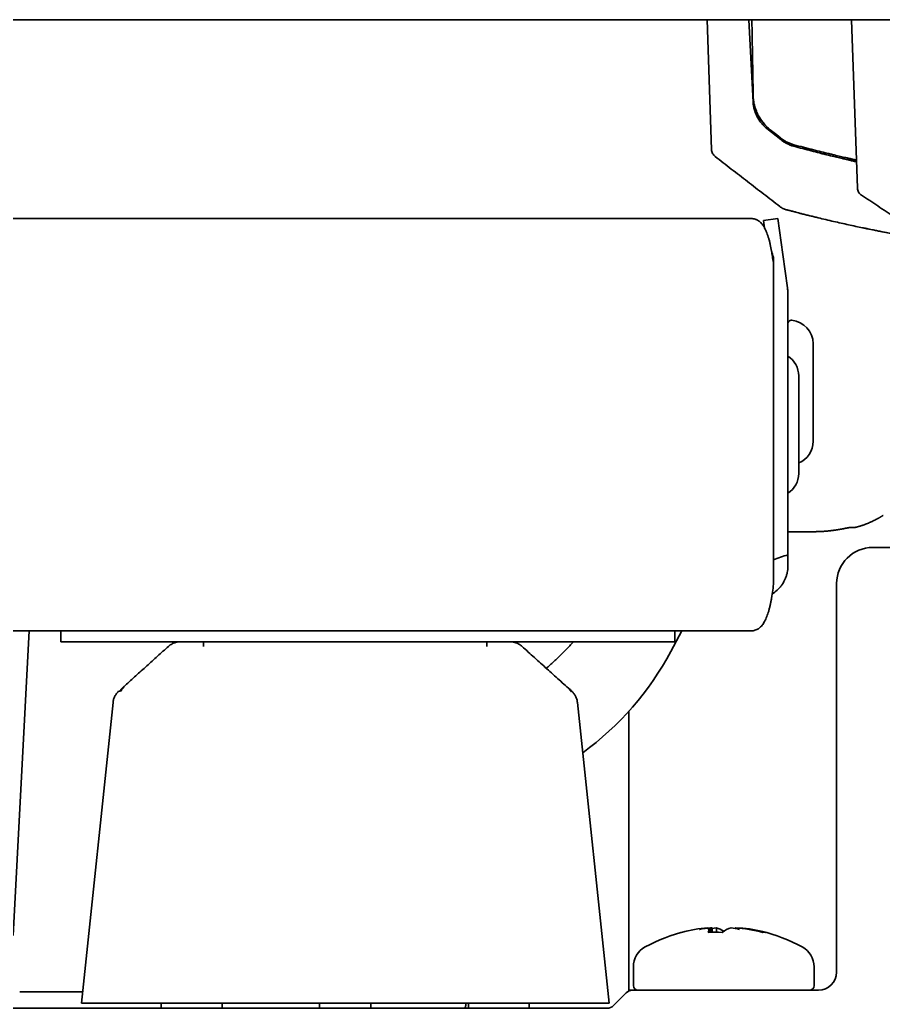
# Model space of a CAD drawing. Header units: inches. Extents: x 90 to 4162, y -443 to 3471.
# Drawn here: x 2906.7 to 2954.5, y 208.9 to 263.6 of the extents above; entities that cross this region are included whole.
import ezdxf

# ---------------------------------------------------------------- set-up
doc = ezdxf.new("R2010")
doc.units = ezdxf.units.IN
doc.layers.add('1', color=7, linetype='Continuous', true_color=0xffffff)
doc.layers.add('4', color=7, linetype='Continuous', true_color=0xffffff)

msp = doc.modelspace()

# ---------------------------------------------------------------- linework, layer by layer
at = {"layer": '1', "color": 7, "linetype": 'Continuous', "lineweight": 35}
for p, q in [((3000.55, 263.625), (2311.892, 263.625)), ((2944.97, 256.437), (2944.719, 263.625)), ((2947.033, 263.625), (2947.271, 259.072)), ((2953.044, 254.313), (2952.719, 263.625)), ((2948.797, 256.994), (2948.021, 257.613)), ((2948.573, 257.254), (2948.22, 257.534)), ((2948.798, 257.076), (2948.573, 257.254)), ((2950.163, 256.459), (2950.492, 256.459)), ((2947.141, 252.623), (2311.894, 252.623)), ((2947.219, 252.619), (2947.141, 252.623)), ((2947.842, 252.512), (2948.634, 252.623)), ((2947.842, 252.512), (2947.898, 252.117)), ((2948.634, 252.623), (2948.913, 250.642)), ((2949.174, 248.786), (2948.913, 250.642)), ((2948.391, 232.514), (2948.391, 250.19)), ((2949.191, 234.023), (2949.191, 248.536)), ((2950.591, 242.998), (2950.591, 245.698)), ((2949.791, 243.915), (2949.791, 238.515)), ((2950.591, 240.298), (2950.591, 242.998)), ((2953.891, 234.425), (2997.891, 234.425)), ((2951.891, 210.925), (2951.891, 232.425)), ((2365.173, 229.807), (2947.207, 229.807)), ((2906.307, 212.951), (2907.19, 229.807)), ((2908.941, 229.205), (2908.941, 229.807)), ((2942.941, 229.807), (2942.941, 229.205)), ((2911.941, 229.205), (2908.941, 229.205)), ((2911.941, 229.205), (2939.941, 229.205)), ((2942.941, 229.205), (2939.941, 229.205)), ((2910.089, 209.205), (2911.837, 225.84)), ((2937.545, 225.84), (2939.293, 209.205)), ((2940.391, 225.358), (2940.391, 214.293)), ((2944.765, 213.356), (2944.765, 213.374)), ((2944.914, 213.125), (2944.914, 213.374)), ((2945.004, 213.128), (2945.004, 213.374)), ((2945.234, 213.129), (2945.234, 213.374)), ((2946.278, 213.335), (2946.278, 213.374)), ((2946.368, 213.366), (2946.368, 213.374)), ((2946.517, 213.352), (2946.517, 213.374)), ((2940.641, 211.219), (2940.641, 210.175)), ((2950.641, 210.175), (2950.641, 211.219)), ((2940.391, 211.08), (2940.391, 209.925)), ((2906.676, 209.84), (2909.991, 209.84)), ((2909.991, 209.84), (2909.991, 209.84)), ((2940.245, 209.779), (2939.537, 209.072)), ((2940.391, 209.925), (2940.598, 209.925)), ((2940.391, 209.88), (2940.391, 209.925)), ((2940.598, 209.925), (2950.891, 209.925)), ((2915.062, 209.205), (2910.089, 209.205)), ((2914.507, 209.205), (2914.507, 208.925)), ((2934.32, 209.205), (2915.062, 209.205)), ((2917.875, 208.925), (2917.875, 209.205)), ((2923.276, 209.205), (2923.276, 208.925)), ((2926.106, 208.925), (2926.106, 209.205)), ((2931.366, 209.205), (2931.362, 209.081)), ((2931.507, 209.205), (2931.507, 208.925)), ((2939.293, 209.205), (2934.32, 209.205)), ((2934.875, 208.925), (2934.875, 209.205)), ((2803.305, 208.925), (2939.184, 208.925))]:
    msp.add_line(p, q, dxfattribs=at)
for centre, radius, start, end in [((2949.351, 259.225), 2, 212.3415, 226.4129), ((2952.701, 256.345), 0.5, 257.1047, 293.2903), ((2947.391, 248.536), 1.8, 0, 8), ((2949.391, 246.794), 0.2, 84.7841, 180), ((2949.291, 245.698), 1.3, 0, 84.7841), ((2948.491, 243.915), 1.3, 0, 57.42), ((2949.291, 240.298), 1.3, 292.6205, 0), ((2948.491, 238.515), 1.3, 302.58, 0), ((2953.891, 232.425), 2, 90, 180), ((2944.391, 232.514), 4, 346.8963, 0), ((2945.641, 204.342), 9.083, 103.2612, 118.6021), ((2945.641, 204.342), 9.083, 61.3979, 76.7388), ((2941.891, 211.219), 1.25, 118.6021, 180), ((2949.391, 211.219), 1.25, 0, 61.3979), ((2950.891, 210.925), 1, 270, 0), ((2940.891, 210.175), 0.25, 180, 270), ((2950.391, 210.175), 0.25, 270, 0), ((2940.598, 209.425), 0.5, 90, 135), ((2931.112, 209.09), 0.25, 318.6997, 358), ((2939.184, 209.425), 0.5, 270, 315)]:
    msp.add_arc(centre, radius, start, end, dxfattribs=at)
for centre, major_axis, ratio, start_param, end_param in [((2945.428, 204.342), (0, -9.059), 0.947542, 3.218948, 3.391172), ((2945.761, 204.342), (0, 9.077), 0.933147, 0.100106, 0.173279), ((2945.406, 204.342), (0, -9.077), 0.706253, 3.241699, 3.314872), ((2945.702, 204.342), (0, 9.059), 0.995851, 0.077355, 0.104034), ((2945.876, 204.342), (0, 9.077), 0.70796, 0.100106, 0.173279), ((2944.978, 204.342), (0, -9.059), 0.090997, 3.218948, 3.391172), ((2945.01, 204.342), (0, -9.059), 0.319632, 2.921886, 3.064238), ((2946.272, 204.342), (0, 9.059), 0.319632, 0.077355, 0.249579), ((2945.406, 204.342), (0, -9.077), 0.70796, 2.968314, 3.041486), ((2945.58, 204.342), (0, -9.059), 0.995851, 2.892014, 3.064238), ((2945.951, 204.342), (0, 9.077), 0.359495, 6.109906, 6.183079), ((2945.854, 204.342), (0, 9.059), 0.947542, 6.033606, 6.20583), ((2945.166, 204.342), (0, -8.787), 0.978398, 3.096057, 3.187129), ((2947.891, 204.342), (0, 8.787), 0.206731, 6.237649, 6.328721)]:
    msp.add_ellipse(centre, major_axis=major_axis, ratio=ratio, start_param=start_param, end_param=end_param, dxfattribs=at)
for points, degree in [([(2947.274, 259.449), (2947.25, 260.841), (2947.226, 262.233), (2947.201, 263.625)], 3), ([(2949.132, 256.778), (2949.072, 256.808), (2948.957, 256.875), (2948.849, 256.952), (2948.797, 256.994)], 3), ([(2945.164, 256.059), (2948.752, 253.289)], 1), ([(2956.894, 251.542), (2953.27, 253.912)], 1), ([(2953.32, 252.118), (2953.641, 252.053)], 1), ([(2948.391, 250.19), (2948.391, 250.284), (2948.391, 250.378), (2948.391, 250.471)], 3), ([(2948.391, 233.742), (2948.658, 233.835), (2948.924, 233.929), (2949.191, 234.023)], 3), ([(2912.505, 226.787), (2914.904, 228.947)], 1), ([(2934.478, 228.947), (2937.219, 226.478)], 1), ([(2912.505, 226.786), (2912.266, 226.573), (2912.191, 226.454)], 2), ([(2912.505, 226.787), (2912.252, 226.457)], 1), ([(2937.191, 226.454), (2937.116, 226.573), (2936.877, 226.786)], 2)]:
    msp.add_open_spline(points, degree=degree, dxfattribs=at)
for points, knots in [([(2948.22, 257.534), (2948.149, 257.591), (2948.081, 257.651), (2947.953, 257.778), (2947.892, 257.844), (2947.806, 257.95), (2947.779, 257.986), (2947.738, 258.041), (2947.725, 258.06), (2947.699, 258.097), (2947.687, 258.116), (2947.625, 258.212), (2947.58, 258.291), (2947.498, 258.454), (2947.461, 258.539), (2947.421, 258.647), (2947.413, 258.669), (2947.398, 258.714), (2947.391, 258.736), (2947.37, 258.803), (2947.358, 258.848), (2947.325, 258.983), (2947.307, 259.075), (2947.283, 259.26), (2947.276, 259.354), (2947.274, 259.449)], [0, 0, 0, 0, 0.125, 0.125, 0.25, 0.25, 0.3125, 0.3125, 0.34375, 0.34375, 0.375, 0.375, 0.5, 0.5, 0.625, 0.625, 0.65625, 0.65625, 0.6875, 0.6875, 0.75, 0.75, 0.875, 0.875, 1, 1, 1, 1]), ([(2948.021, 257.613), (2947.968, 257.656), (2947.917, 257.701), (2947.82, 257.796), (2947.774, 257.846), (2947.687, 257.951), (2947.645, 258.006), (2947.587, 258.093), (2947.568, 258.123), (2947.532, 258.183), (2947.515, 258.214), (2947.466, 258.307), (2947.437, 258.371), (2947.384, 258.502), (2947.361, 258.569), (2947.332, 258.674), (2947.323, 258.709), (2947.308, 258.781), (2947.301, 258.817), (2947.283, 258.925), (2947.275, 258.998), (2947.271, 259.072)], [0, 0, 0, 0, 0.125, 0.125, 0.25, 0.25, 0.375, 0.375, 0.4375, 0.4375, 0.5, 0.5, 0.625, 0.625, 0.75, 0.75, 0.8125, 0.8125, 0.875, 0.875, 1, 1, 1, 1]), ([(2949.521, 256.711), (2949.392, 256.746), (2949.267, 256.793), (2949.086, 256.884), (2949.026, 256.918), (2948.939, 256.973), (2948.91, 256.993), (2948.853, 257.033), (2948.825, 257.054), (2948.798, 257.076)], [0, 0, 0, 0, 0.5, 0.5, 0.75, 0.75, 0.875, 0.875, 1, 1, 1, 1]), ([(2949.518, 256.628), (2949.452, 256.646), (2949.387, 256.667), (2949.258, 256.717), (2949.195, 256.746), (2949.132, 256.778)], [0, 0, 0, 0, 0.5, 0.5, 1, 1, 1, 1]), ([(2949.518, 256.628), (2949.688, 256.582), (2950.019, 256.492), (2950.335, 256.41), (2950.642, 256.33), (2950.791, 256.292), (2950.972, 256.246), (2951.008, 256.237), (2951.08, 256.219), (2951.185, 256.193), (2951.287, 256.168), (2951.485, 256.119), (2951.61, 256.089), (2951.846, 256.032), (2951.958, 256.005), (2952.114, 255.968), (2952.164, 255.956), (2952.237, 255.939), (2952.261, 255.934), (2952.307, 255.923), (2952.33, 255.918), (2952.44, 255.892), (2952.519, 255.874), (2952.589, 255.858)], [0, 0, 0, 0, 0.125, 0.25, 0.25, 0.375, 0.375, 0.40625, 0.40625, 0.4375, 0.5, 0.5, 0.625, 0.625, 0.75, 0.75, 0.8125, 0.8125, 0.84375, 0.84375, 0.875, 0.875, 1, 1, 1, 1]), ([(2952.7, 255.927), (2952.633, 255.942), (2952.556, 255.96), (2952.385, 255.999), (2952.195, 256.042), (2951.971, 256.094), (2951.819, 256.13), (2951.788, 256.138), (2951.725, 256.152), (2951.693, 256.16), (2951.596, 256.183), (2951.529, 256.199), (2951.325, 256.249), (2951.182, 256.284), (2950.882, 256.358), (2950.726, 256.397), (2950.483, 256.459), (2950.4, 256.48), (2950.273, 256.513), (2950.23, 256.524), (2950.144, 256.546), (2950.101, 256.558), (2949.883, 256.614), (2949.704, 256.662), (2949.521, 256.711)], [0, 0, 0, 0, 0.125, 0.125, 0.25, 0.375, 0.375, 0.40625, 0.40625, 0.4375, 0.4375, 0.5, 0.5, 0.625, 0.625, 0.75, 0.75, 0.8125, 0.8125, 0.84375, 0.84375, 0.875, 0.875, 1, 1, 1, 1]), ([(2945.164, 256.059), (2945.135, 256.081), (2945.109, 256.107), (2945.062, 256.163), (2945.041, 256.194), (2945.008, 256.259), (2944.995, 256.293), (2944.976, 256.364), (2944.971, 256.401), (2944.97, 256.437)], [0, 0, 0, 0, 0.25, 0.25, 0.5, 0.5, 0.75, 0.75, 1, 1, 1, 1]), ([(2952.589, 255.858), (2952.655, 255.843), (2952.713, 255.83), (2952.813, 255.807), (2952.856, 255.797), (2952.924, 255.782), (2952.975, 255.77), (2952.993, 255.766), (2952.993, 255.766)], [0, 0, 0, 0, 0.25, 0.25, 0.5, 0.5, 0.75, 1, 1, 1, 1]), ([(2952.959, 255.869), (2952.941, 255.874), (2952.91, 255.88), (2952.823, 255.899), (2952.768, 255.912), (2952.7, 255.927)], [0, 0, 0, 0, 0.5, 0.5, 1, 1, 1, 1]), ([(2953.27, 253.912), (2953.237, 253.933), (2953.206, 253.959), (2953.152, 254.017), (2953.128, 254.05), (2953.089, 254.119), (2953.073, 254.156), (2953.052, 254.233), (2953.045, 254.273), (2953.044, 254.313)], [0, 0, 0, 0, 0.25, 0.25, 0.5, 0.5, 0.75, 0.75, 1, 1, 1, 1]), ([(2949.107, 253.114), (2949.043, 253.131), (2948.98, 253.155), (2948.861, 253.213), (2948.804, 253.249), (2948.752, 253.289)], [0, 0, 0, 0, 0.5, 0.5, 1, 1, 1, 1]), ([(2949.966, 252.891), (2949.935, 252.899), (2949.905, 252.906), (2949.846, 252.921), (2949.817, 252.929), (2949.732, 252.951), (2949.678, 252.965), (2949.601, 252.985), (2949.576, 252.991), (2949.539, 253), (2949.527, 253.004), (2949.504, 253.01), (2949.492, 253.013), (2949.458, 253.022), (2949.436, 253.027), (2949.395, 253.038), (2949.376, 253.043), (2949.32, 253.058), (2949.286, 253.067), (2949.249, 253.076), (2949.242, 253.078), (2949.229, 253.082), (2949.222, 253.084), (2949.203, 253.089), (2949.192, 253.092), (2949.171, 253.097), (2949.162, 253.1), (2949.149, 253.103), (2949.145, 253.104), (2949.138, 253.106), (2949.135, 253.107), (2949.129, 253.108), (2949.126, 253.109), (2949.121, 253.11), (2949.118, 253.111), (2949.112, 253.113), (2949.109, 253.114), (2949.107, 253.114)], [0, 0, 0, 0, 0.0625, 0.0625, 0.125, 0.125, 0.25, 0.25, 0.3125, 0.3125, 0.34375, 0.34375, 0.375, 0.375, 0.4375, 0.4375, 0.5, 0.5, 0.625, 0.625, 0.65625, 0.65625, 0.6875, 0.6875, 0.75, 0.75, 0.8125, 0.8125, 0.84375, 0.84375, 0.875, 0.875, 0.90625, 0.90625, 0.9375, 0.9375, 1, 1, 1, 1]), ([(2953.336, 252.112), (2953.081, 252.165), (2952.818, 252.221), (2952.281, 252.339), (2952.006, 252.4), (2951.584, 252.497), (2951.442, 252.531), (2951.155, 252.598), (2951.01, 252.633), (2950.789, 252.686), (2950.716, 252.704), (2950.567, 252.74), (2950.493, 252.759), (2950.38, 252.787), (2950.343, 252.796), (2950.268, 252.815), (2950.23, 252.824), (2950.155, 252.843), (2950.117, 252.853), (2950.041, 252.872), (2950.004, 252.881), (2949.966, 252.891)], [0, 0, 0, 0, 0.25, 0.25, 0.5, 0.5, 0.625, 0.625, 0.75, 0.75, 0.8125, 0.8125, 0.875, 0.875, 0.90625, 0.90625, 0.9375, 0.9375, 0.96875, 0.96875, 1, 1, 1, 1]), ([(2948.287, 250.823), (2948.267, 250.945), (2948.244, 251.064), (2948.206, 251.24), (2948.192, 251.298), (2948.171, 251.383), (2948.163, 251.412), (2948.148, 251.468), (2948.14, 251.496), (2948.1, 251.632), (2948.066, 251.735), (2948.019, 251.856), (2948.009, 251.879), (2947.99, 251.926), (2947.979, 251.949), (2947.949, 252.016), (2947.927, 252.059), (2947.862, 252.179), (2947.815, 252.251), (2947.752, 252.33), (2947.739, 252.345), (2947.713, 252.374), (2947.673, 252.415), (2947.632, 252.451), (2947.575, 252.495), (2947.546, 252.514), (2947.501, 252.539), (2947.485, 252.547), (2947.454, 252.561), (2947.438, 252.568), (2947.358, 252.598), (2947.291, 252.613), (2947.219, 252.619)], [0, 0, 0, 0, 0.125, 0.125, 0.1875, 0.1875, 0.21875, 0.21875, 0.25, 0.25, 0.375, 0.375, 0.40625, 0.40625, 0.4375, 0.4375, 0.5, 0.5, 0.625, 0.625, 0.65625, 0.65625, 0.6875, 0.75, 0.75, 0.8125, 0.8125, 0.84375, 0.84375, 0.875, 0.875, 1, 1, 1, 1]), ([(2956.952, 251.444), (2956.942, 251.446), (2956.932, 251.447), (2956.908, 251.451), (2956.841, 251.462), (2956.766, 251.474), (2956.57, 251.507), (2956.419, 251.532), (2956.076, 251.59), (2955.885, 251.623), (2955.621, 251.67), (2955.567, 251.68), (2955.456, 251.7), (2955.288, 251.73), (2955.11, 251.763), (2954.744, 251.831), (2954.484, 251.881), (2953.933, 251.989), (2953.642, 252.048), (2953.336, 252.112)], [0, 0, 0, 0, 0.017553, 0.017553, 0.039385, 0.126714, 0.126714, 0.301371, 0.301371, 0.476028, 0.476028, 0.519693, 0.519693, 0.563357, 0.650686, 0.650686, 0.825343, 0.825343, 1, 1, 1, 1]), ([(2953.641, 252.053), (2954.004, 251.978), (2954.863, 251.804), (2955.948, 251.61), (2956.735, 251.479), (2956.962, 251.442), (2957.018, 251.434)], [0, 0, 0, 0, 0.203154, 0.517315, 0.829103, 1, 1, 1, 1]), ([(2948.391, 250.471), (2948.372, 250.534), (2948.354, 250.597), (2948.319, 250.714), (2948.303, 250.769), (2948.287, 250.823)], [0, 0, 0, 0, 0.537041, 0.537041, 1, 1, 1, 1]), ([(2948.287, 250.823), (2948.303, 250.725), (2948.319, 250.628), (2948.354, 250.417), (2948.372, 250.304), (2948.391, 250.19)], [0, 0, 0, 0, 0.462959, 0.462959, 1, 1, 1, 1]), ([(2949.191, 233.39), (2949.191, 233.488), (2949.191, 233.586), (2949.191, 233.796), (2949.191, 233.91), (2949.191, 234.023)], [0, 0, 0, 0, 0.462959, 0.462959, 1, 1, 1, 1]), ([(2949.191, 233.39), (2949.191, 233.268), (2949.179, 233.149), (2949.143, 232.973), (2949.128, 232.916), (2949.102, 232.83), (2949.092, 232.801), (2949.072, 232.745), (2949.061, 232.718), (2949.003, 232.581), (2948.947, 232.478), (2948.866, 232.358), (2948.849, 232.334), (2948.814, 232.287), (2948.796, 232.264), (2948.74, 232.197), (2948.701, 232.155), (2948.58, 232.034), (2948.493, 231.962), (2948.376, 231.884), (2948.353, 231.868), (2948.325, 231.852), (2948.322, 231.85), (2948.319, 231.848)], [0, 0, 0, 0, 0.189192, 0.189192, 0.283789, 0.283789, 0.331087, 0.331087, 0.378385, 0.378385, 0.567577, 0.567577, 0.614875, 0.614875, 0.662173, 0.662173, 0.75677, 0.75677, 0.945962, 0.945962, 0.99326, 0.99326, 1, 1, 1, 1]), ([(2947.219, 229.811), (2947.291, 229.817), (2947.358, 229.832), (2947.485, 229.88), (2947.545, 229.913), (2947.617, 229.967), (2947.631, 229.979), (2947.659, 230.003), (2947.7, 230.041), (2947.738, 230.084), (2947.814, 230.177), (2947.86, 230.249), (2947.916, 230.35), (2947.927, 230.371), (2947.948, 230.414), (2947.979, 230.479), (2948.009, 230.549), (2948.065, 230.693), (2948.1, 230.796), (2948.14, 230.933), (2948.148, 230.961), (2948.163, 231.017), (2948.17, 231.046), (2948.192, 231.131), (2948.219, 231.247), (2948.243, 231.365), (2948.26, 231.455), (2948.266, 231.485), (2948.277, 231.546), (2948.282, 231.577), (2948.287, 231.607)], [0, 0, 0, 0, 0.125, 0.125, 0.25, 0.25, 0.28125, 0.28125, 0.3125, 0.375, 0.375, 0.5, 0.5, 0.53125, 0.53125, 0.5625, 0.625, 0.625, 0.75, 0.75, 0.78125, 0.78125, 0.8125, 0.8125, 0.875, 0.9375, 0.9375, 0.96875, 0.96875, 1, 1, 1, 1]), ([(2915.568, 229.205), (2915.507, 229.205), (2915.446, 229.199), (2915.327, 229.177), (2915.268, 229.16), (2915.154, 229.116), (2915.1, 229.088), (2914.996, 229.023), (2914.947, 228.986), (2914.902, 228.945)], [0, 0, 0, 0, 0.25, 0.25, 0.5, 0.5, 0.75, 0.75, 1, 1, 1, 1]), ([(2916.85, 228.948), (2916.85, 228.952), (2916.85, 228.959), (2916.85, 228.97), (2916.85, 228.98), (2916.85, 228.991), (2916.85, 229.001), (2916.85, 229.01), (2916.85, 229.02), (2916.85, 229.029), (2916.85, 229.038), (2916.85, 229.046), (2916.85, 229.055), (2916.85, 229.063), (2916.85, 229.07), (2916.85, 229.078), (2916.85, 229.085), (2916.85, 229.093), (2916.85, 229.099), (2916.85, 229.106), (2916.85, 229.112), (2916.85, 229.118), (2916.85, 229.124), (2916.85, 229.13), (2916.85, 229.135), (2916.85, 229.141), (2916.85, 229.145), (2916.85, 229.15), (2916.85, 229.155), (2916.85, 229.159), (2916.85, 229.163), (2916.85, 229.167), (2916.85, 229.171), (2916.85, 229.174), (2916.85, 229.177), (2916.85, 229.18), (2916.85, 229.183), (2916.85, 229.186), (2916.85, 229.188), (2916.85, 229.191), (2916.85, 229.193), (2916.85, 229.195), (2916.85, 229.197), (2916.85, 229.198), (2916.85, 229.199), (2916.85, 229.201), (2916.85, 229.202), (2916.85, 229.203), (2916.85, 229.204), (2916.85, 229.204), (2916.85, 229.205), (2916.85, 229.205), (2916.85, 229.205), (2916.85, 229.205)], [0, 0, 0, 0, 0.022802, 0.045478, 0.068028, 0.090452, 0.112749, 0.134919, 0.156964, 0.178882, 0.200673, 0.222339, 0.243878, 0.26529, 0.286576, 0.307736, 0.328769, 0.349676, 0.370456, 0.39111, 0.411637, 0.432038, 0.452312, 0.47246, 0.492481, 0.512376, 0.532144, 0.551785, 0.571299, 0.590687, 0.609948, 0.629083, 0.64809, 0.666971, 0.685724, 0.704351, 0.722851, 0.741223, 0.759469, 0.777587, 0.795578, 0.813441, 0.831178, 0.848786, 0.866268, 0.883621, 0.900847, 0.917946, 0.934916, 0.951759, 0.968474, 0.98506, 1, 1, 1, 1]), ([(2932.532, 228.948), (2932.532, 228.989), (2932.532, 229.026), (2932.532, 229.09), (2932.532, 229.117), (2932.532, 229.161), (2932.532, 229.177), (2932.532, 229.199), (2932.532, 229.205), (2932.532, 229.205)], [0, 0, 0, 0, 0.25084, 0.25084, 0.501681, 0.501681, 0.752521, 0.752521, 1, 1, 1, 1]), ([(2934.48, 228.945), (2934.435, 228.986), (2934.386, 229.023), (2934.282, 229.088), (2934.228, 229.116), (2934.114, 229.16), (2934.055, 229.177), (2933.936, 229.199), (2933.875, 229.205), (2933.814, 229.205)], [0, 0, 0, 0, 0.25, 0.25, 0.5, 0.5, 0.75, 0.75, 1, 1, 1, 1]), ([(2912.163, 226.478), (2912.117, 226.438), (2912.076, 226.392), (2912.001, 226.295), (2911.969, 226.244), (2911.913, 226.135), (2911.89, 226.078), (2911.856, 225.961), (2911.844, 225.9), (2911.837, 225.84)], [0, 0, 0, 0, 0.25, 0.25, 0.5, 0.5, 0.75, 0.75, 1, 1, 1, 1]), ([(2937.545, 225.84), (2937.538, 225.901), (2937.526, 225.961), (2937.492, 226.078), (2937.469, 226.135), (2937.413, 226.244), (2937.381, 226.296), (2937.306, 226.393), (2937.265, 226.438), (2937.219, 226.478)], [0, 0, 0, 0, 0.25, 0.25, 0.5, 0.5, 0.75, 0.75, 1, 1, 1, 1]), ([(2940.391, 214.293), (2940.391, 214.274), (2940.391, 214.231), (2940.391, 214.162), (2940.391, 214.084), (2940.391, 213.996), (2940.391, 213.899), (2940.391, 213.793), (2940.391, 213.678), (2940.391, 213.555), (2940.391, 213.386), (2940.391, 213.185), (2940.391, 212.962), (2940.391, 212.764), (2940.391, 212.579), (2940.391, 212.394), (2940.391, 212.2), (2940.391, 211.998), (2940.391, 211.83), (2940.391, 211.699), (2940.391, 211.611), (2940.391, 211.529), (2940.391, 211.454), (2940.391, 211.386), (2940.391, 211.324), (2940.391, 211.269), (2940.391, 211.22), (2940.391, 211.176), (2940.391, 211.139), (2940.391, 211.107), (2940.391, 211.088), (2940.391, 211.08)], [0, 0, 0, 0, 0.017064, 0.036815, 0.059249, 0.084363, 0.112153, 0.142615, 0.175746, 0.211544, 0.250008, 0.322378, 0.388152, 0.447354, 0.499999, 0.556664, 0.617207, 0.681643, 0.74999, 0.781924, 0.811845, 0.839752, 0.865644, 0.88952, 0.911376, 0.931212, 0.949025, 0.964812, 0.978572, 0.990302, 1, 1, 1, 1]), ([(2909.991, 209.84), (2910.017, 209.84), (2910.044, 209.84), (2910.098, 209.84), (2910.126, 209.84), (2910.154, 209.84)], [0, 0, 0, 0, 0.502181, 0.502181, 1, 1, 1, 1])]:
    msp.add_open_spline(points, degree=3, knots=knots, dxfattribs=at)
at = {"layer": '4', "color": 7, "linetype": 'Continuous', "lineweight": 35}
for p, q in [((2949.191, 235.295), (2950.659, 235.295)), ((2952.658, 235.53), (2952.656, 235.53)), ((2942.719, 228.674), (2943.322, 229.807)), ((2942.719, 228.674), (2942.718, 228.674))]:
    msp.add_line(p, q, dxfattribs=at)
msp.add_arc((2928.141, 236.425), 16.509, 305.9639, 332, dxfattribs=at)
msp.add_ellipse((2950.651, 242.299), major_axis=(-4.955, 4.955), ratio=0.998956, start_param=2.35681, end_param=2.415115, dxfattribs=at)
for points, knots in [([(2954.47, 236.196), (2954.463, 236.192), (2954.45, 236.184), (2954.429, 236.171), (2954.409, 236.159), (2954.389, 236.147), (2954.368, 236.135), (2954.347, 236.123), (2954.327, 236.111), (2954.306, 236.099), (2954.286, 236.087), (2954.265, 236.075), (2954.244, 236.064), (2954.224, 236.052), (2954.203, 236.041), (2954.182, 236.029), (2954.162, 236.018), (2954.141, 236.007), (2954.121, 235.996), (2954.1, 235.985), (2954.079, 235.975), (2954.032, 235.951), (2953.959, 235.914), (2953.859, 235.866), (2953.758, 235.82), (2953.653, 235.774), (2953.55, 235.732), (2953.454, 235.695), (2953.372, 235.665), (2953.305, 235.642), (2953.25, 235.624), (2953.202, 235.609), (2953.16, 235.596), (2953.122, 235.585), (2953.089, 235.575), (2953.059, 235.567), (2953.033, 235.56), (2953.018, 235.556), (2953.01, 235.555)], [0, 0, 0, 0, 0.012843, 0.025691, 0.038543, 0.051398, 0.064255, 0.077113, 0.089972, 0.10283, 0.115688, 0.128543, 0.141396, 0.154245, 0.16709, 0.179931, 0.192702, 0.205471, 0.218249, 0.231037, 0.243833, 0.256636, 0.318231, 0.380821, 0.44426, 0.508489, 0.582121, 0.647954, 0.705782, 0.755544, 0.795255, 0.832474, 0.867113, 0.899107, 0.928411, 0.954998, 0.978855, 1, 1, 1, 1]), ([(2952.6, 235.523), (2952.599, 235.523), (2952.598, 235.523), (2952.596, 235.523), (2952.593, 235.522), (2952.591, 235.522), (2952.588, 235.521), (2952.584, 235.521), (2952.58, 235.52), (2952.576, 235.52), (2952.572, 235.519), (2952.567, 235.518), (2952.561, 235.517), (2952.556, 235.516), (2952.549, 235.515), (2952.543, 235.514), (2952.535, 235.512), (2952.528, 235.511), (2952.519, 235.509), (2952.51, 235.508), (2952.501, 235.506), (2952.49, 235.504), (2952.479, 235.502), (2952.468, 235.5), (2952.455, 235.497), (2952.43, 235.493), (2952.386, 235.484), (2952.312, 235.47), (2952.213, 235.451), (2952.128, 235.436), (2952.071, 235.426), (2952.051, 235.422), (2952.031, 235.419), (2952.01, 235.415), (2951.989, 235.412), (2951.966, 235.408), (2951.944, 235.404), (2951.921, 235.401), (2951.897, 235.397), (2951.872, 235.393), (2951.847, 235.389), (2951.822, 235.386), (2951.795, 235.382), (2951.769, 235.378), (2951.741, 235.374), (2951.713, 235.37), (2951.685, 235.366), (2951.655, 235.363), (2951.625, 235.359), (2951.595, 235.355), (2951.564, 235.351), (2951.532, 235.348), (2951.499, 235.344), (2951.466, 235.34), (2951.433, 235.337), (2951.399, 235.333), (2951.364, 235.33), (2951.329, 235.327), (2951.293, 235.324), (2951.257, 235.321), (2951.22, 235.318), (2951.183, 235.315), (2951.145, 235.312), (2951.106, 235.31), (2951.08, 235.308), (2951.067, 235.307)], [0, 0, 0, 0, 0.008059, 0.016318, 0.024779, 0.033441, 0.042304, 0.05137, 0.060637, 0.070105, 0.079774, 0.089644, 0.099714, 0.109984, 0.120453, 0.13112, 0.141984, 0.153044, 0.164299, 0.175748, 0.187397, 0.199263, 0.211346, 0.223646, 0.236166, 0.248908, 0.295996, 0.35331, 0.420679, 0.498123, 0.509294, 0.520655, 0.532203, 0.543939, 0.555862, 0.567969, 0.58026, 0.592733, 0.605386, 0.618218, 0.631226, 0.644408, 0.657762, 0.671284, 0.684975, 0.69886, 0.712948, 0.727238, 0.741728, 0.756417, 0.771303, 0.786384, 0.801658, 0.817122, 0.832774, 0.84861, 0.864626, 0.880821, 0.897189, 0.913727, 0.930451, 0.947544, 0.964836, 0.982323, 1, 1, 1, 1]), ([(2952.663, 235.53), (2952.663, 235.53), (2952.662, 235.53), (2952.661, 235.53), (2952.659, 235.53), (2952.657, 235.53), (2952.655, 235.53), (2952.652, 235.53), (2952.648, 235.529), (2952.644, 235.529), (2952.639, 235.529), (2952.633, 235.528), (2952.626, 235.527), (2952.619, 235.526), (2952.61, 235.525), (2952.603, 235.524), (2952.6, 235.523)], [0, 0, 0, 0, 0.046245, 0.096386, 0.150421, 0.20835, 0.270168, 0.335871, 0.405453, 0.478906, 0.556218, 0.637375, 0.722357, 0.811143, 0.903702, 1, 1, 1, 1]), ([(2952.874, 235.53), (2952.871, 235.53), (2952.865, 235.53), (2952.856, 235.53), (2952.848, 235.53), (2952.84, 235.529), (2952.832, 235.529), (2952.824, 235.529), (2952.816, 235.529), (2952.809, 235.529), (2952.802, 235.529), (2952.795, 235.529), (2952.789, 235.529), (2952.782, 235.529), (2952.776, 235.529), (2952.771, 235.529), (2952.765, 235.529), (2952.76, 235.529), (2952.755, 235.529), (2952.75, 235.529), (2952.745, 235.529), (2952.741, 235.529), (2952.736, 235.529), (2952.733, 235.53), (2952.729, 235.53), (2952.725, 235.53), (2952.722, 235.53), (2952.72, 235.53), (2952.719, 235.53)], [0, 0, 0, 0, 0.03883, 0.077579, 0.116252, 0.154855, 0.193396, 0.231881, 0.270317, 0.308709, 0.347065, 0.385391, 0.423695, 0.461981, 0.500258, 0.538532, 0.57681, 0.615098, 0.653403, 0.691731, 0.73009, 0.768485, 0.806924, 0.845413, 0.883958, 0.922567, 0.961246, 1, 1, 1, 1]), ([(2952.774, 235.54), (2952.788, 235.537), (2952.819, 235.531), (2952.891, 235.529), (2952.943, 235.537), (2952.979, 235.547)], [0, 0, 0, 0, 0.220492, 0.469703, 1, 1, 1, 1]), ([(2953.01, 235.555), (2953.01, 235.554), (2953.009, 235.554), (2953.007, 235.554), (2953.004, 235.553), (2953.002, 235.553), (2952.999, 235.552), (2952.997, 235.551), (2952.994, 235.551), (2952.991, 235.55), (2952.988, 235.549), (2952.984, 235.548), (2952.979, 235.547), (2952.972, 235.546), (2952.963, 235.544), (2952.952, 235.541), (2952.94, 235.539), (2952.928, 235.537), (2952.918, 235.535), (2952.911, 235.534), (2952.905, 235.533), (2952.9, 235.532), (2952.894, 235.531), (2952.889, 235.531), (2952.884, 235.53), (2952.88, 235.53), (2952.876, 235.53), (2952.875, 235.53), (2952.874, 235.53)], [0, 0, 0, 0, 0.01989, 0.03974, 0.059693, 0.079882, 0.100424, 0.121422, 0.142961, 0.165108, 0.187915, 0.211418, 0.235638, 0.290597, 0.35547, 0.428919, 0.509144, 0.595191, 0.662187, 0.712971, 0.749876, 0.774729, 0.821489, 0.862705, 0.899812, 0.934219, 0.96724, 1, 1, 1, 1]), ([(2935.82, 227.737), (2935.888, 227.794), (2936.107, 227.981), (2936.474, 228.317), (2936.906, 228.747), (2937.185, 229.049), (2937.318, 229.199)], [0, 0, 0, 0, 0.127066, 0.411629, 0.712731, 1, 1, 1, 1])]:
    msp.add_open_spline(points, degree=3, knots=knots, dxfattribs=at)
for points, degree in [([(2950.659, 235.295), (2951.07, 235.307)], 1), ([(2952.596, 235.523), (2952.623, 235.527)], 1), ([(2952.719, 235.53), (2952.701, 235.53), (2952.682, 235.53), (2952.663, 235.53)], 3), ([(2952.715, 235.53), (2952.742, 235.529)], 1), ([(2952.835, 235.53), (2952.873, 235.53)], 1)]:
    msp.add_open_spline(points, degree=degree, dxfattribs=at)

doc.saveas('drawing.dxf')
